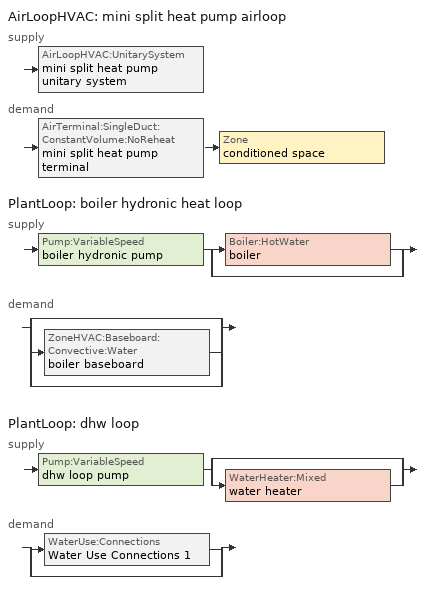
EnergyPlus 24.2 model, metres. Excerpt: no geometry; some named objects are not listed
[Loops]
AirLoopHVAC 'mini split heat pump airloop'
 supply: AirLoopHVAC:UnitarySystem 'mini split heat pump unitary system'
 demand: AirTerminal:SingleDuct:ConstantVolume:NoReheat 'mini split heat pump terminal' > Zone 'conditioned space'
PlantLoop 'boiler hydronic heat loop'
 supply: Pump:VariableSpeed 'boiler hydronic pump' > split
  | Boiler:HotWater 'boiler'
  | bypass
 demand: split
  | bypass
  | ZoneHVAC:Baseboard:Convective:Water 'boiler baseboard'
  | bypass
PlantLoop 'dhw loop'
 supply: Pump:VariableSpeed 'dhw loop pump' > split
  | bypass
  | WaterHeater:Mixed 'water heater'
 demand: split
  | WaterUse:Connections 'Water Use Connections 1'
  | bypass
[ZoneControl:Thermostat]
conditioned space Thermostat: Zone or ZoneList=conditioned space; Control Type Schedule=conditioned space Thermostat Schedule; Control 1=conditioned space temperature setpoint; Temperature Difference Between Cutout And Setpoint {deltaC}=0
[ThermostatSetpoint:DualSetpoint]
conditioned space temperature setpoint: Heating Setpoint Temperature Schedule=heating setpoint; Cooling Setpoint Temperature Schedule=cooling setpoint
[AirLoopHVAC:UnitarySystem] Control Type=Load; Controlling Zone or Thermostat Location=conditioned space; Dehumidification Control Type=None; Availability Schedule=Always On Discrete; Fan Placement=BlowThrough; DX Heating Coil Sizing Ratio=1; Use DOAS DX Cooling Coil=No; Minimum Supply Air Temperature {C}=2; Latent Load Control=SensibleOnlyLoadControl; Heating Supply Air Flow Rate Method=SupplyAirFlowRate; No Load Supply Air Flow Rate Method=SupplyAirFlowRate; No Load Supply Air Flow Rate {m3/s}=0; No Load Supply Air Flow Rate Control Set To Low Speed=Yes; Maximum Supply Air Temperature {C}=48.8889; Maximum Outdoor Dry-Bulb Temperature for Supplemental Heater Operation {C}=21; Ancillary On-Cycle Electric Power {W}=0; Ancillary Off-Cycle Electric Power {W}=0
Name | Supply Fan | Supply Air Fan Operating Mode Schedule | Heating Coil | Cooling Supply Air Flow Rate Method | Heating Supply Air Flow Rate {m3/s} | Cooling Coil | Cooling Supply Air Flow Rate {m3/s} | Design Specification Multispeed Object
unit heater unitary system | unit heater supply fan | unit heater auto fan schedule | unit heater htg coil | None | 0.00141584
unit heater unitary system 1 | unit heater supply fan 1 | unit heater auto fan schedule 1 | unit heater htg coil 1 | None | 0.00141584
mini split heat pump unitary system | mini split heat pump supply fan | mini split heat pump auto fan schedule | mini split heat pump htg coil | SupplyAirFlowRate | 0.483274 | mini split heat pump clg coil | 0.483274 | Unitary System Performance Multispeed 1
[Fan:SystemModel] Availability Schedule=Always On Discrete; Speed Control Method=Discrete; Electric Power Minimum Flow Rate Fraction=0.2; Design Pressure Rise {Pa}=500; Motor Efficiency=1; Motor In Air Stream Fraction=1; Design Electric Power Consumption {W}=Autosize; Design Power Sizing Method=PowerPerFlow; Electric Power Per Unit Flow Rate Per Unit Pressure {W/((m3/s)-Pa)}=1.66667; Fan Total Efficiency=0.7; Motor Loss Radiative Fraction=0
Name | Design Maximum Air Flow Rate {m3/s} | Electric Power Per Unit Flow Rate {W/(m3/s)} | Number of Speeds | Speed Flow Fraction 1 | Speed Electric Power Fraction 1 | Speed Flow Fraction 2 | Speed Electric Power Fraction 2 | Speed Flow Fraction 3 | Speed Electric Power Fraction 3 | Speed Flow Fraction 4 | Speed Electric Power Fraction 4
unit heater supply fan; unit heater supply fan 1 | 0.00141584 | 1e-06 | 1 | 1 | 1
mini split heat pump supply fan | 0.595165 | 148.322 | 4 | 0.20706 | 0.00888 | 0.252 | 0.016 | 0.812 | 0.53539 | 1 | 1
[Coil:Heating:Fuel] Availability Schedule=Always On Discrete; Fuel Type=NaturalGas; Burner Efficiency=0.3; Nominal Capacity {W}=0.293071; On Cycle Parasitic Electric Load {W}=0; Off Cycle Parasitic Fuel Load {W}=0
unit heater htg coil; unit heater htg coil 1
[ZoneHVAC:Baseboard:Convective:Water]
boiler baseboard: Availability Schedule=Always On Discrete; Heating Design Capacity Method=HeatingDesignCapacity; Heating Design Capacity {W}=36681.9; Heating Design Capacity Per Floor Area {W/m2}=0; Fraction of Autosized Heating Design Capacity=0.8; U-Factor Times Area Value {W/K}=2641.1; Maximum Water Flow Rate {m3/s}=0.00158019; Convergence Tolerance=0.001
[AirTerminal:SingleDuct:ConstantVolume:NoReheat]
mini split heat pump terminal: Availability Schedule=Always On Discrete; Maximum Air Flow Rate {m3/s}=0.483274
[Zone equipment]
conditioned space: unit heater unitary system, unit heater unitary system 1, boiler baseboard, mini split heat pump terminal
[AirLoopHVAC]
mini split heat pump airloop: Design Supply Air Flow Rate {m3/s}=0.483274; Design Return Air Flow Fraction of Supply Air Flow=1
[Sizing:System]
mini split heat pump airloop: Type of Load to Size On=Sensible; Design Outdoor Air Flow Rate {m3/s}=Autosize; Central Heating Maximum System Air Flow Ratio=0.3; Preheat Design Temperature {C}=7; Preheat Design Humidity Ratio {kgWater/kgDryAir}=0.008; Precool Design Temperature {C}=12.8; Precool Design Humidity Ratio {kgWater/kgDryAir}=0.008; Central Cooling Design Supply Air Temperature {C}=12.8; Central Heating Design Supply Air Temperature {C}=16.7; Type of Zone Sum to Use=NonCoincident; 100% Outdoor Air in Cooling=Yes; 100% Outdoor Air in Heating=Yes; Central Cooling Design Supply Air Humidity Ratio {kgWater/kgDryAir}=0.0085; Central Heating Design Supply Air Humidity Ratio {kgWater/kgDryAir}=0.008; Cooling Supply Air Flow Rate Method=DesignDay; Cooling Supply Air Flow Rate {m3/s}=0; Cooling Supply Air Flow Rate Per Floor Area {m3/s-m2}=0.00996765; Cooling Fraction of Autosized Cooling Supply Air Flow Rate=1; Cooling Supply Air Flow Rate Per Unit Cooling Capacity {m3/s-W}=3.94755e-05; Heating Supply Air Flow Rate Method=DesignDay; Heating Supply Air Flow Rate {m3/s}=0; Heating Supply Air Flow Rate Per Floor Area {m3/s-m2}=0.00996765; Heating Fraction of Autosized Heating Supply Air Flow Rate=1; Heating Fraction of Autosized Cooling Supply Air Flow Rate=1; Heating Supply Air Flow Rate Per Unit Heating Capacity {m3/s-W}=3.15882e-05; System Outdoor Air Method=ZoneSum; Zone Maximum Outdoor Air Fraction=1; Cooling Design Capacity Method=CoolingDesignCapacity; Cooling Design Capacity {W}=Autosize; Cooling Design Capacity Per Floor Area {W/m2}=234.7; Fraction of Autosized Cooling Design Capacity=1; Heating Design Capacity Method=HeatingDesignCapacity; Heating Design Capacity {W}=Autosize; Heating Design Capacity Per Floor Area {W/m2}=157; Fraction of Autosized Heating Design Capacity=1; Central Cooling Capacity Control Method=OnOff; Occupant Diversity=Autosize
[AvailabilityManager:Scheduled]
mini split heat pump airloop Availability Manager: Schedule=Always On Discrete
[Coil:Heating:DX:MultiSpeed]
mini split heat pump htg coil: Availability Schedule=Always On Discrete; Minimum Outdoor Dry-Bulb Temperature for Compressor Operation {C}=-3.88889; Crankcase Heater Capacity {W}=50; Maximum Outdoor Dry-Bulb Temperature for Crankcase Heater Operation {C}=10; Defrost Energy Input Ratio Function of Temperature Curve=Defrosteir; Maximum Outdoor Dry-Bulb Temperature for Defrost Operation {C}=4.44444; Defrost Strategy=ReverseCycle; Defrost Control=Timed; Defrost Time Period Fraction=0.058333; Resistive Defrost Heater Capacity {W}=AutoSize; Apply Part Load Fraction to Speeds Greater than 1=No; Fuel Type=Electricity; Region number for Calculating HSPF=4; Number of Speeds=2; Speed Gross Rated Heating Capacity 1 {W}=2791.7; Speed Gross Rated Heating COP 1 {W/W}=3.9844; Speed Rated Air Flow Rate 1 {m3/s}=0.14993; Speed Rated Supply Air Fan Power Per Volume Flow Rate 2017 1 {W/(m3/s)}=773.3; Speed Rated Supply Air Fan Power Per Volume Flow Rate 2023 1 {W/(m3/s)}=934.4; Speed Heating Capacity Function of Temperature Curve Name 1=Heat-CAP-fT1; Speed Heating Capacity Function of Flow Fraction Curve Name 1=Heat-CAP-fFF1; Speed Energy Input Ratio Function of Temperature Curve Name 1=Heat-EIR-fT1; Speed Energy Input Ratio Function of Flow Fraction Curve Name 1=Heat-EIR-fFF1; Speed Part Load Fraction Correlation Curve Name 1=Heat-PLF-fPLR1; Speed Rated Waste Heat Fraction of Power Input 1=0.2; Speed Waste Heat Function of Temperature Curve Name 1=ConstantBiquadratic 1; Speed Gross Rated Heating Capacity 2 {W}=10995.5; Speed Gross Rated Heating COP 2 {W/W}=2.70544; Speed Rated Air Flow Rate 2 {m3/s}=0.594957; Speed Rated Supply Air Fan Power Per Volume Flow Rate 2017 2 {W/(m3/s)}=773.3; Speed Rated Supply Air Fan Power Per Volume Flow Rate 2023 2 {W/(m3/s)}=934.4; Speed Heating Capacity Function of Temperature Curve Name 2=Heat-CAP-fT2; Speed Heating Capacity Function of Flow Fraction Curve Name 2=Heat-CAP-fFF2; Speed Energy Input Ratio Function of Temperature Curve Name 2=Heat-EIR-fT2; Speed Energy Input Ratio Function of Flow Fraction Curve Name 2=Heat-EIR-fFF2; Speed Part Load Fraction Correlation Curve Name 2=Heat-PLF-fPLR2; Speed Rated Waste Heat Fraction of Power Input 2=0.2; Speed Waste Heat Function of Temperature Curve Name 2=ConstantBiquadratic 1
[Coil:Cooling:DX:MultiSpeed]
mini split heat pump clg coil: Availability Schedule=Always On Discrete; Condenser Type=AirCooled; Minimum Outdoor Dry-Bulb Temperature for Compressor Operation {C}=-25; Apply Part Load Fraction to Speeds Greater than 1=No; Apply Latent Degradation to Speeds Greater than 1=No; Crankcase Heater Capacity {W}=50; Maximum Outdoor Dry-Bulb Temperature for Crankcase Heater Operation {C}=10; Basin Heater Capacity {W/K}=0; Basin Heater Setpoint Temperature {C}=2; Fuel Type=Electricity; Number of Speeds=2; Speed Gross Rated Total Cooling Capacity 1 {W}=2295.79; Speed Gross Rated Sensible Heat Ratio 1=0.806404; Speed Gross Rated Cooling COP 1 {W/W}=3.24129; Speed Rated Air Flow Rate 1 {m3/s}=0.123192; Speed Rated Evaporator Fan Power Per Volume Flow Rate 2017 1 {W/(m3/s)}=773.3; Speed Rated Evaporator Fan Power Per Volume Flow Rate 2023 1 {W/(m3/s)}=934.4; Speed Total Cooling Capacity Function of Temperature Curve Name 1=Cool-CAP-fT1; Speed Total Cooling Capacity Function of Flow Fraction Curve Name 1=Cool-CAP-fFF1; Speed Energy Input Ratio Function of Temperature Curve Name 1=Cool-EIR-fT1; Speed Energy Input Ratio Function of Flow Fraction Curve Name 1=Cool-EIR-fFF1; Speed Part Load Fraction Correlation Curve Name 1=Cool-PLF-fPLR1; Speed Nominal Time for Condensate Removal to Begin 1 {s}=1000; Speed Ratio of Initial Moisture Evaporation Rate and Steady State Latent Capacity 1=1.5; Speed Maximum Cycling Rate 1 {cycles/hr}=3; Speed Latent Capacity Time Constant 1 {s}=45; Speed Rated Waste Heat Fraction of Power Input 1=0.2; Speed Waste Heat Function of Temperature Curve Name 1=ConstantBiquadratic; Speed Evaporative Condenser Effectiveness 1=0.9; Speed Evaporative Condenser Air Flow Rate 1 {m3/s}=AutoSize; Speed Rated Evaporative Condenser Pump Power Consumption 1 {W}=AutoSize; Speed Gross Rated Total Cooling Capacity 2 {W}=9047.25; Speed Gross Rated Sensible Heat Ratio 2=0.759942; Speed Gross Rated Cooling COP 2 {W/W}=2.58185; Speed Rated Air Flow Rate 2 {m3/s}=0.483106; Speed Rated Evaporator Fan Power Per Volume Flow Rate 2017 2 {W/(m3/s)}=773.3; Speed Rated Evaporator Fan Power Per Volume Flow Rate 2023 2 {W/(m3/s)}=934.4; Speed Total Cooling Capacity Function of Temperature Curve Name 2=Cool-CAP-fT2; Speed Total Cooling Capacity Function of Flow Fraction Curve Name 2=Cool-CAP-fFF2; Speed Energy Input Ratio Function of Temperature Curve Name 2=Cool-EIR-fT2; Speed Energy Input Ratio Function of Flow Fraction Curve Name 2=Cool-EIR-fFF2; Speed Part Load Fraction Correlation Curve Name 2=Cool-PLF-fPLR2; Speed Nominal Time for Condensate Removal to Begin 2 {s}=1000; Speed Ratio of Initial Moisture Evaporation Rate and Steady State Latent Capacity 2=1.5; Speed Maximum Cycling Rate 2 {cycles/hr}=3; Speed Latent Capacity Time Constant 2 {s}=45; Speed Rated Waste Heat Fraction of Power Input 2=0.2; Speed Waste Heat Function of Temperature Curve Name 2=ConstantBiquadratic; Speed Evaporative Condenser Effectiveness 2=0.9; Speed Evaporative Condenser Air Flow Rate 2 {m3/s}=AutoSize; Speed Rated Evaporative Condenser Pump Power Consumption 2 {W}=AutoSize
[UnitarySystemPerformance:Multispeed]
Unitary System Performance Multispeed 1: Number of Speeds for Heating=2; Number of Speeds for Cooling=2; Single Mode Operation=No; No Load Supply Air Flow Rate Ratio=1; Heating Speed Supply Air Flow Ratio 1=0.310345; Cooling Speed Supply Air Flow Ratio 1=0.255; Heating Speed Supply Air Flow Ratio 2=1.23153; Cooling Speed Supply Air Flow Ratio 2=1
[PlantLoop] Fluid Type=Water; Maximum Loop Temperature {C}=100; Minimum Loop Temperature {C}=0; Minimum Loop Flow Rate {m3/s}=0; Load Distribution Scheme=Optimal; Plant Loop Demand Calculation Scheme=SingleSetpoint; Common Pipe Simulation=None
Name | Plant Equipment Operation Scheme | Maximum Loop Flow Rate {m3/s} | Plant Loop Volume {m3}
boiler hydronic heat loop | boiler hydronic heat loop Operation Schemes | Autosize | Autocalculate
dhw loop | dhw loop Operation Schemes | 0.01 | 0.003
[Sizing:Plant] Loop Type=Heating; Sizing Option=NonCoincident; Zone Timesteps in Averaging Window=1; Coincident Sizing Factor Mode=None
Name | Design Loop Exit Temperature {C} | Loop Design Temperature Difference {deltaC}
boiler hydronic heat loop | 82.2222 | 11.1111
dhw loop | 56 | 5.55556
[Pump:VariableSpeed] Motor Efficiency=0.85; Fraction of Motor Inefficiencies to Fluid Stream=0; Coefficient 1 of the Part Load Performance Curve=0; Coefficient 2 of the Part Load Performance Curve=1; Coefficient 3 of the Part Load Performance Curve=0; Coefficient 4 of the Part Load Performance Curve=0; Design Minimum Flow Rate {m3/s}=0; Pump Control Type=Intermittent; Skin Loss Radiative Fraction=0.5; Design Power Sizing Method=PowerPerFlowPerPressure; Design Electric Power per Unit Flow Rate {W/(m3/s)}=348701.1; Design Shaft Power per Unit Flow Rate per Unit Head {W/((m3/s)-Pa)}=1.28205; Design Minimum Flow Rate Fraction=0
Name | Design Maximum Flow Rate {m3/s} | Design Pump Head {Pa} | Design Power Consumption {W}
boiler hydronic pump | 3.75e-05 | 20000 | 1
dhw loop pump | 0.01 | 1 | 0
[Boiler:HotWater]
boiler: Fuel Type=NaturalGas; Nominal Capacity {W}=36681.9; Nominal Thermal Efficiency=0.77; Efficiency Curve Temperature Evaluation Variable=LeavingBoiler; Normalized Boiler Efficiency Curve=NonCondensingBoilerEff; Design Water Flow Rate {m3/s}=Autosize; Minimum Part Load Ratio=0; Maximum Part Load Ratio=1; Optimum Part Load Ratio=1; Water Outlet Upper Temperature Limit {C}=99.9; Boiler Flow Mode=LeavingSetpointModulated; On Cycle Parasitic Electric Load {W}=0; Sizing Factor=1; Off Cycle Parasitic Fuel Load {W}=292.825
[SetpointManager:Scheduled] Control Variable=Temperature
Name | Schedule
boiler hydronic heat loop setpoint manager | boiler hydronic heat supply setpoint
Setpoint Manager Scheduled 1 | dhw temp
[PlantEquipmentOperationSchemes] Control Scheme Object Type 1=PlantEquipmentOperation:HeatingLoad; Control Scheme Schedule Name 1=Always On Discrete
Name | Control Scheme Name 1
boiler hydronic heat loop Operation Schemes | boiler hydronic heat loop Heating Operation Scheme
dhw loop Operation Schemes | dhw loop Heating Operation Scheme
[PlantEquipmentOperation:HeatingLoad] Load Range Lower Limit 1 {W}=0; Load Range Upper Limit 1 {W}=1000000000
Name | Range Equipment List Name 1
boiler hydronic heat loop Heating Operation Scheme | boiler hydronic heat loop Heating Equipment List
dhw loop Heating Operation Scheme | dhw loop Heating Equipment List
[PlantEquipmentList]
boiler hydronic heat loop Heating Equipment List: Boiler:HotWater, boiler
dhw loop Heating Equipment List: WaterHeater:Mixed, water heater
[WaterHeater:Mixed]
water heater: Tank Volume {m3}=0.179807; Setpoint Temperature Schedule=water heater setpoint; Deadband Temperature Difference {deltaC}=2; Maximum Temperature Limit {C}=99; Heater Control Type=Cycle; Heater Maximum Capacity {W}=10550.6; Heater Minimum Capacity {W}=0; Heater Ignition Minimum Flow Rate {m3/s}=0; Heater Ignition Delay {s}=0; Heater Fuel Type=NaturalGas; Heater Thermal Efficiency=0.76579; Off Cycle Parasitic Fuel Consumption Rate {W}=0; Off Cycle Parasitic Fuel Type=Electricity; Off Cycle Parasitic Heat Fraction to Tank=0; On Cycle Parasitic Fuel Consumption Rate {W}=0; On Cycle Parasitic Fuel Type=Electricity; On Cycle Parasitic Heat Fraction to Tank=0; Ambient Temperature Indicator=Zone; Ambient Temperature Zone=conditioned space; Off Cycle Loss Coefficient to Ambient Temperature {W/K}=5.1152; Off Cycle Loss Fraction to Zone=0.64; On Cycle Loss Coefficient to Ambient Temperature {W/K}=5.1152; On Cycle Loss Fraction to Zone=1; Use Side Effectiveness=1; Source Side Effectiveness=1; Use Side Design Flow Rate {m3/s}=Autosize; Source Side Design Flow Rate {m3/s}=Autosize; Indirect Water Heating Recovery Time {hr}=1.5; Source Side Flow Control Mode=IndirectHeatPrimarySetpoint
[WaterHeater:Sizing]
water heater: Design Mode=PeakDraw; Time Storage Can Meet Peak Draw {hr}=0.538503; Time for Tank Recovery {hr}=0; Nominal Tank Volume for Autosizing Plant Connections {m3}=1
[WaterUse:Connections]
Water Use Connections 1: Drain Water Heat Exchanger Type=None; Drain Water Heat Exchanger Destination=Plant; Water Use Equipment Name 1=dhw fixtures; Water Use Equipment Name 2=dhw distribution waste; Water Use Equipment Name 3=clothes washer; Water Use Equipment Name 4=dishwasher
[WaterUse:Equipment]
Name | Peak Flow Rate {m3/s} | Flow Rate Fraction Schedule | Target Temperature Schedule
dhw fixtures | 4.45828e-06 | dhw fixtures schedule | mixed water temperature schedule
dhw distribution waste | 1.35156e-06 | dhw fixtures schedule | mixed water temperature schedule
clothes washer | 9.69919e-07 | clothes washer schedule
dishwasher | 2.90872e-07 | dishwasher schedule
[EnergyManagementSystem:GlobalVariable]
infil_program_Qfan
infil_program_Qinf
mini_split_heat_pump_airloop_Fan_RTF
natural_vent_program_Qnv
natural_vent_program_Qwhf
[EnergyManagementSystem:InternalVariable]
Name | Internal Data Index Key | Internal Data Type
boiler_hydronic_pump_rated_mfr | boiler hydronic pump | Pump Maximum Mass Flow Rate
mini_split_heat_pump_airloop_max_sup_fan_mfr | mini split heat pump supply fan | Fan Maximum Mass Flow Rate
[EnergyManagementSystem:Sensor]
Name | Output:Variable or Output:Meter Index Key | Output:Variable or Output:Meter
airflow_gain | infil flow | Infiltration Sensible Heat Gain Energy
airflow_gain_1 | natural vent flow | Infiltration Sensible Heat Gain Energy
airflow_gain_2 | whole house fan flow | Infiltration Sensible Heat Gain Energy
airflow_loss | infil flow | Infiltration Sensible Heat Loss Energy
airflow_loss_1 | natural vent flow | Infiltration Sensible Heat Loss Energy
airflow_loss_2 | whole house fan flow | Infiltration Sensible Heat Loss Energy
boiler_baseboard_s | boiler baseboard | Baseboard Total Heating Energy
boiler_hydronic_pump_mfr_s | boiler hydronic pump | Pump Mass Flow Rate
boiler_hydronic_pump_s | boiler hydronic pump | Pump Electricity Energy
boiler_plr_s | boiler | Boiler Part Load Ratio
clg_load_cond |  | Cooling:EnergyTransfer:Zone:CONDITIONED SPACE
clg_sp_s; clg_sp_s_1 | cooling setpoint | Schedule Value
clothes_dryer_exhaust_0_sch_s | clothes dryer exhaust 0 schedule | Schedule Value
conditioned_space_clg_unmet_s | conditioned space | Zone Cooling Setpoint Not Met Time
conditioned_space_htg_unmet_s | conditioned space | Zone Heating Setpoint Not Met Time
cool_season | cooling season schedule | Schedule Value
dhw_loss | water heater | Water Heater Heat Loss Energy
dhw_rtf | water heater | Water Heater Runtime Fraction
fridge_tin_s; tin_s; tin_s_1 | conditioned space | Zone Mean Air Temperature
htg_load_cond |  | Heating:EnergyTransfer:Zone:CONDITIONED SPACE
htg_sp_s; htg_sp_s_1 | heating setpoint | Schedule Value
ig_ee_conv | clothes dryer | Electric Equipment Convective Heating Energy
ig_ee_conv_1 | clothes washer | Electric Equipment Convective Heating Energy
ig_ee_conv_2 | cooking range | Electric Equipment Convective Heating Energy
ig_ee_conv_3 | dishwasher | Electric Equipment Convective Heating Energy
ig_ee_conv_4 | fridge | Electric Equipment Convective Heating Energy
ig_ee_conv_5 | misc plug loads | Electric Equipment Convective Heating Energy
ig_ee_conv_6 | whole house fan | Electric Equipment Convective Heating Energy
ig_ee_rad | clothes dryer | Electric Equipment Radiant Heating Energy
ig_ee_rad_1 | clothes washer | Electric Equipment Radiant Heating Energy
ig_ee_rad_2 | cooking range | Electric Equipment Radiant Heating Energy
ig_ee_rad_3 | dishwasher | Electric Equipment Radiant Heating Energy
ig_ee_rad_4 | fridge | Electric Equipment Radiant Heating Energy
ig_ee_rad_5 | misc plug loads | Electric Equipment Radiant Heating Energy
ig_ee_rad_6 | whole house fan | Electric Equipment Radiant Heating Energy
ig_lgt_conv | interior lighting | Lights Convective Heating Energy
ig_lgt_rad | interior lighting | Lights Radiant Heating Energy
ig_lgt_vis | interior lighting | Lights Visible Radiation Heating Energy
ig_oe_conv | clothes dryer 1 | Other Equipment Convective Heating Energy
ig_oe_conv_1 | cooking range 1 | Other Equipment Convective Heating Energy
ig_oe_conv_2 | general water use latent | Other Equipment Convective Heating Energy
ig_oe_conv_3 | general water use sensible | Other Equipment Convective Heating Energy
ig_oe_conv_4 | water heater energy adjustment1 | Other Equipment Convective Heating Energy
ig_oe_rad | clothes dryer 1 | Other Equipment Radiant Heating Energy
ig_oe_rad_1 | cooking range 1 | Other Equipment Radiant Heating Energy
ig_oe_rad_2 | general water use latent | Other Equipment Radiant Heating Energy
ig_oe_rad_3 | general water use sensible | Other Equipment Radiant Heating Energy
ig_oe_rad_4 | water heater energy adjustment1 | Other Equipment Radiant Heating Energy
ig_ppl_conv | occupants | People Convective Heating Energy
ig_ppl_rad | occupants | People Radiant Heating Energy
im_conv | furniture mass conditioned space 1 | Surface Inside Face Convection Heat Gain Energy
im_conv_1 | partition wall mass | Surface Inside Face Convection Heat Gain Energy
im_ig | furniture mass conditioned space 1 | Surface Inside Face Internal Gains Radiation Heat Gain Energy
im_ig_1 | partition wall mass | Surface Inside Face Internal Gains Radiation Heat Gain Energy
im_lgt | furniture mass conditioned space 1 | Surface Inside Face Lights Radiation Heat Gain Energy
im_lgt_1 | partition wall mass | Surface Inside Face Lights Radiation Heat Gain Energy
im_sol | furniture mass conditioned space 1 | Surface Inside Face Solar Radiation Heat Gain Energy
im_sol_1 | partition wall mass | Surface Inside Face Solar Radiation Heat Gain Energy
im_surf | furniture mass conditioned space 1 | Surface Inside Face Net Surface Thermal Radiation Heat Gain Energy
im_surf_1 | partition wall mass | Surface Inside Face Net Surface Thermal Radiation Heat Gain Energy
mech_vent_bath_fan_0_sch_s | mech vent bath fan 0 schedule | Schedule Value
mech_vent_bath_fan_1_sch_s | mech vent bath fan 1 schedule | Schedule Value
mini_split_heat_pump_airloop_Fan_RTF_s | mini split heat pump supply fan | Fan Runtime Fraction Speed 1
mini_split_heat_pump_airloop_Fan_RTF_s_1 | mini split heat pump supply fan | Fan Runtime Fraction Speed 2
mini_split_heat_pump_airloop_Fan_RTF_s_2 | mini split heat pump supply fan | Fan Runtime Fraction Speed 3
mini_split_heat_pump_airloop_Fan_RTF_s_3 | mini split heat pump supply fan | Fan Runtime Fraction Speed 4
mini_split_heat_pump_clg_coil_s | mini split heat pump clg coil | Cooling Coil Total Cooling Energy
mini_split_heat_pump_htg_coil_s | mini split heat pump htg coil | Heating Coil Heating Energy
mini_split_heat_pump_supply_fan_s | mini split heat pump supply fan | Fan Electricity Energy
mv_conv | mech vent bath fan 0 | Electric Equipment Convective Heating Energy
mv_conv_1 | mech vent bath fan 1 | Electric Equipment Convective Heating Energy
mv_conv_2 | mech vent house fan | Electric Equipment Convective Heating Energy
mv_conv_3 | mech vent house fan cfis | Electric Equipment Convective Heating Energy
mv_conv_4 | mech vent house fan latent load | Other Equipment Convective Heating Energy
mv_conv_5 | mech vent house fan sensible load | Other Equipment Convective Heating Energy
mv_rad | mech vent bath fan 0 | Electric Equipment Radiant Heating Energy
mv_rad_1 | mech vent bath fan 1 | Electric Equipment Radiant Heating Energy
mv_rad_2 | mech vent house fan | Electric Equipment Radiant Heating Energy
mv_rad_3 | mech vent house fan cfis | Electric Equipment Radiant Heating Energy
mv_rad_4 | mech vent house fan latent load | Other Equipment Radiant Heating Energy
mv_rad_5 | mech vent house fan sensible load | Other Equipment Radiant Heating Energy
natural_vent_s | natural vent schedule | Schedule Value
out_pb_s |  | Site Outdoor Air Barometric Pressure
out_wt_s |  | Site Outdoor Air Humidity Ratio
site_vw_s |  | Site Wind Speed
ss_back_out | Window1 | Surface Window Shortwave from Zone Back Out Window Heat Transfer Rate
ss_back_out_1 | Window10 | Surface Window Shortwave from Zone Back Out Window Heat Transfer Rate
ss_back_out_10 | Window2 | Surface Window Shortwave from Zone Back Out Window Heat Transfer Rate
ss_back_out_11 | Window20 | Surface Window Shortwave from Zone Back Out Window Heat Transfer Rate
ss_back_out_12 | Window21 | Surface Window Shortwave from Zone Back Out Window Heat Transfer Rate
ss_back_out_13 | Window22 | Surface Window Shortwave from Zone Back Out Window Heat Transfer Rate
ss_back_out_14 | Window23 | Surface Window Shortwave from Zone Back Out Window Heat Transfer Rate
ss_back_out_15 | Window24 | Surface Window Shortwave from Zone Back Out Window Heat Transfer Rate
ss_back_out_16 | Window25 | Surface Window Shortwave from Zone Back Out Window Heat Transfer Rate
ss_back_out_17 | Window26 | Surface Window Shortwave from Zone Back Out Window Heat Transfer Rate
ss_back_out_18 | Window3 | Surface Window Shortwave from Zone Back Out Window Heat Transfer Rate
ss_back_out_19 | Window4 | Surface Window Shortwave from Zone Back Out Window Heat Transfer Rate
ss_back_out_2 | Window11 | Surface Window Shortwave from Zone Back Out Window Heat Transfer Rate
ss_back_out_20 | Window5 | Surface Window Shortwave from Zone Back Out Window Heat Transfer Rate
ss_back_out_21 | Window6 | Surface Window Shortwave from Zone Back Out Window Heat Transfer Rate
ss_back_out_22 | Window7 | Surface Window Shortwave from Zone Back Out Window Heat Transfer Rate
ss_back_out_23 | Window8 | Surface Window Shortwave from Zone Back Out Window Heat Transfer Rate
ss_back_out_24 | Window9 | Surface Window Shortwave from Zone Back Out Window Heat Transfer Rate
ss_back_out_3 | Window12 | Surface Window Shortwave from Zone Back Out Window Heat Transfer Rate
ss_back_out_4 | Window13 | Surface Window Shortwave from Zone Back Out Window Heat Transfer Rate
ss_back_out_5 | Window14 | Surface Window Shortwave from Zone Back Out Window Heat Transfer Rate
ss_back_out_6 | Window15 | Surface Window Shortwave from Zone Back Out Window Heat Transfer Rate
ss_back_out_7 | Window16 | Surface Window Shortwave from Zone Back Out Window Heat Transfer Rate
ss_back_out_8 | Window18 | Surface Window Shortwave from Zone Back Out Window Heat Transfer Rate
ss_back_out_9 | Window19 | Surface Window Shortwave from Zone Back Out Window Heat Transfer Rate
ss_conv | Door1 | Surface Inside Face Convection Heat Gain Energy
ss_conv_1 | Door2 | Surface Inside Face Convection Heat Gain Energy
ss_conv_10 | Window18 | Surface Inside Face Convection Heat Gain Energy
ss_conv_11 | Window19 | Surface Inside Face Convection Heat Gain Energy
ss_conv_12 | Window2 | Surface Inside Face Convection Heat Gain Energy
ss_conv_13 | Window20 | Surface Inside Face Convection Heat Gain Energy
ss_conv_14 | Window21 | Surface Inside Face Convection Heat Gain Energy
ss_conv_15 | Window22 | Surface Inside Face Convection Heat Gain Energy
ss_conv_16 | Window23 | Surface Inside Face Convection Heat Gain Energy
ss_conv_17 | Window24 | Surface Inside Face Convection Heat Gain Energy
ss_conv_18 | Window25 | Surface Inside Face Convection Heat Gain Energy
ss_conv_19 | Window26 | Surface Inside Face Convection Heat Gain Energy
ss_conv_2 | Window1 | Surface Inside Face Convection Heat Gain Energy
ss_conv_20 | Window3 | Surface Inside Face Convection Heat Gain Energy
ss_conv_21 | Window4 | Surface Inside Face Convection Heat Gain Energy
ss_conv_22 | Window5 | Surface Inside Face Convection Heat Gain Energy
ss_conv_23 | Window6 | Surface Inside Face Convection Heat Gain Energy
ss_conv_24 | Window7 | Surface Inside Face Convection Heat Gain Energy
ss_conv_25 | Window8 | Surface Inside Face Convection Heat Gain Energy
ss_conv_26 | Window9 | Surface Inside Face Convection Heat Gain Energy
ss_conv_3 | Window10 | Surface Inside Face Convection Heat Gain Energy
ss_conv_4 | Window11 | Surface Inside Face Convection Heat Gain Energy
ss_conv_5 | Window12 | Surface Inside Face Convection Heat Gain Energy
ss_conv_6 | Window13 | Surface Inside Face Convection Heat Gain Energy
ss_conv_7 | Window14 | Surface Inside Face Convection Heat Gain Energy
ss_conv_8 | Window15 | Surface Inside Face Convection Heat Gain Energy
ss_conv_9 | Window16 | Surface Inside Face Convection Heat Gain Energy
ss_ig | Door1 | Surface Inside Face Internal Gains Radiation Heat Gain Energy
ss_ig_1 | Door2 | Surface Inside Face Internal Gains Radiation Heat Gain Energy
ss_ig_10 | Window18 | Surface Inside Face Internal Gains Radiation Heat Gain Energy
ss_ig_11 | Window19 | Surface Inside Face Internal Gains Radiation Heat Gain Energy
ss_ig_12 | Window2 | Surface Inside Face Internal Gains Radiation Heat Gain Energy
ss_ig_13 | Window20 | Surface Inside Face Internal Gains Radiation Heat Gain Energy
ss_ig_14 | Window21 | Surface Inside Face Internal Gains Radiation Heat Gain Energy
ss_ig_15 | Window22 | Surface Inside Face Internal Gains Radiation Heat Gain Energy
ss_ig_16 | Window23 | Surface Inside Face Internal Gains Radiation Heat Gain Energy
ss_ig_17 | Window24 | Surface Inside Face Internal Gains Radiation Heat Gain Energy
ss_ig_18 | Window25 | Surface Inside Face Internal Gains Radiation Heat Gain Energy
ss_ig_19 | Window26 | Surface Inside Face Internal Gains Radiation Heat Gain Energy
ss_ig_2 | Window1 | Surface Inside Face Internal Gains Radiation Heat Gain Energy
ss_ig_20 | Window3 | Surface Inside Face Internal Gains Radiation Heat Gain Energy
ss_ig_21 | Window4 | Surface Inside Face Internal Gains Radiation Heat Gain Energy
ss_ig_22 | Window5 | Surface Inside Face Internal Gains Radiation Heat Gain Energy
ss_ig_23 | Window6 | Surface Inside Face Internal Gains Radiation Heat Gain Energy
ss_ig_24 | Window7 | Surface Inside Face Internal Gains Radiation Heat Gain Energy
ss_ig_25 | Window8 | Surface Inside Face Internal Gains Radiation Heat Gain Energy
ss_ig_26 | Window9 | Surface Inside Face Internal Gains Radiation Heat Gain Energy
ss_ig_3 | Window10 | Surface Inside Face Internal Gains Radiation Heat Gain Energy
ss_ig_4 | Window11 | Surface Inside Face Internal Gains Radiation Heat Gain Energy
ss_ig_5 | Window12 | Surface Inside Face Internal Gains Radiation Heat Gain Energy
ss_ig_6 | Window13 | Surface Inside Face Internal Gains Radiation Heat Gain Energy
ss_ig_7 | Window14 | Surface Inside Face Internal Gains Radiation Heat Gain Energy
ss_ig_8 | Window15 | Surface Inside Face Internal Gains Radiation Heat Gain Energy
ss_ig_9 | Window16 | Surface Inside Face Internal Gains Radiation Heat Gain Energy
ss_lgt | Door1 | Surface Inside Face Lights Radiation Heat Gain Energy
ss_lgt_1 | Door2 | Surface Inside Face Lights Radiation Heat Gain Energy
ss_sol | Door1 | Surface Inside Face Solar Radiation Heat Gain Energy
ss_sol_1 | Door2 | Surface Inside Face Solar Radiation Heat Gain Energy
ss_surf | Door1 | Surface Inside Face Net Surface Thermal Radiation Heat Gain Energy
ss_surf_1 | Door2 | Surface Inside Face Net Surface Thermal Radiation Heat Gain Energy
ss_surf_10 | Window18 | Surface Inside Face Net Surface Thermal Radiation Heat Gain Energy
ss_surf_11 | Window19 | Surface Inside Face Net Surface Thermal Radiation Heat Gain Energy
ss_surf_12 | Window2 | Surface Inside Face Net Surface Thermal Radiation Heat Gain Energy
ss_surf_13 | Window20 | Surface Inside Face Net Surface Thermal Radiation Heat Gain Energy
ss_surf_14 | Window21 | Surface Inside Face Net Surface Thermal Radiation Heat Gain Energy
ss_surf_15 | Window22 | Surface Inside Face Net Surface Thermal Radiation Heat Gain Energy
ss_surf_16 | Window23 | Surface Inside Face Net Surface Thermal Radiation Heat Gain Energy
ss_surf_17 | Window24 | Surface Inside Face Net Surface Thermal Radiation Heat Gain Energy
ss_surf_18 | Window25 | Surface Inside Face Net Surface Thermal Radiation Heat Gain Energy
ss_surf_19 | Window26 | Surface Inside Face Net Surface Thermal Radiation Heat Gain Energy
ss_surf_2 | Window1 | Surface Inside Face Net Surface Thermal Radiation Heat Gain Energy
ss_surf_20 | Window3 | Surface Inside Face Net Surface Thermal Radiation Heat Gain Energy
ss_surf_21 | Window4 | Surface Inside Face Net Surface Thermal Radiation Heat Gain Energy
ss_surf_22 | Window5 | Surface Inside Face Net Surface Thermal Radiation Heat Gain Energy
ss_surf_23 | Window6 | Surface Inside Face Net Surface Thermal Radiation Heat Gain Energy
ss_surf_24 | Window7 | Surface Inside Face Net Surface Thermal Radiation Heat Gain Energy
ss_surf_25 | Window8 | Surface Inside Face Net Surface Thermal Radiation Heat Gain Energy
ss_surf_26 | Window9 | Surface Inside Face Net Surface Thermal Radiation Heat Gain Energy
ss_surf_3 | Window10 | Surface Inside Face Net Surface Thermal Radiation Heat Gain Energy
ss_surf_4 | Window11 | Surface Inside Face Net Surface Thermal Radiation Heat Gain Energy
ss_surf_5 | Window12 | Surface Inside Face Net Surface Thermal Radiation Heat Gain Energy
ss_surf_6 | Window13 | Surface Inside Face Net Surface Thermal Radiation Heat Gain Energy
ss_surf_7 | Window14 | Surface Inside Face Net Surface Thermal Radiation Heat Gain Energy
ss_surf_8 | Window15 | Surface Inside Face Net Surface Thermal Radiation Heat Gain Energy
ss_surf_9 | Window16 | Surface Inside Face Net Surface Thermal Radiation Heat Gain Energy
ss_trans_in | Window1 | Surface Window Transmitted Solar Radiation Rate
ss_trans_in_1 | Window10 | Surface Window Transmitted Solar Radiation Rate
ss_trans_in_10 | Window2 | Surface Window Transmitted Solar Radiation Rate
ss_trans_in_11 | Window20 | Surface Window Transmitted Solar Radiation Rate
ss_trans_in_12 | Window21 | Surface Window Transmitted Solar Radiation Rate
ss_trans_in_13 | Window22 | Surface Window Transmitted Solar Radiation Rate
ss_trans_in_14 | Window23 | Surface Window Transmitted Solar Radiation Rate
ss_trans_in_15 | Window24 | Surface Window Transmitted Solar Radiation Rate
ss_trans_in_16 | Window25 | Surface Window Transmitted Solar Radiation Rate
ss_trans_in_17 | Window26 | Surface Window Transmitted Solar Radiation Rate
ss_trans_in_18 | Window3 | Surface Window Transmitted Solar Radiation Rate
ss_trans_in_19 | Window4 | Surface Window Transmitted Solar Radiation Rate
ss_trans_in_2 | Window11 | Surface Window Transmitted Solar Radiation Rate
ss_trans_in_20 | Window5 | Surface Window Transmitted Solar Radiation Rate
ss_trans_in_21 | Window6 | Surface Window Transmitted Solar Radiation Rate
ss_trans_in_22 | Window7 | Surface Window Transmitted Solar Radiation Rate
ss_trans_in_23 | Window8 | Surface Window Transmitted Solar Radiation Rate
ss_trans_in_24 | Window9 | Surface Window Transmitted Solar Radiation Rate
ss_trans_in_3 | Window12 | Surface Window Transmitted Solar Radiation Rate
ss_trans_in_4 | Window13 | Surface Window Transmitted Solar Radiation Rate
ss_trans_in_5 | Window14 | Surface Window Transmitted Solar Radiation Rate
ss_trans_in_6 | Window15 | Surface Window Transmitted Solar Radiation Rate
ss_trans_in_7 | Window16 | Surface Window Transmitted Solar Radiation Rate
ss_trans_in_8 | Window18 | Surface Window Transmitted Solar Radiation Rate
ss_trans_in_9 | Window19 | Surface Window Transmitted Solar Radiation Rate
ss_trans_out | Window1 | Surface Inside Face Initial Transmitted Diffuse Transmitted Out Window Solar Radiation Rate
ss_trans_out_1 | Window10 | Surface Inside Face Initial Transmitted Diffuse Transmitted Out Window Solar Radiation Rate
ss_trans_out_10 | Window2 | Surface Inside Face Initial Transmitted Diffuse Transmitted Out Window Solar Radiation Rate
ss_trans_out_11 | Window20 | Surface Inside Face Initial Transmitted Diffuse Transmitted Out Window Solar Radiation Rate
ss_trans_out_12 | Window21 | Surface Inside Face Initial Transmitted Diffuse Transmitted Out Window Solar Radiation Rate
ss_trans_out_13 | Window22 | Surface Inside Face Initial Transmitted Diffuse Transmitted Out Window Solar Radiation Rate
ss_trans_out_14 | Window23 | Surface Inside Face Initial Transmitted Diffuse Transmitted Out Window Solar Radiation Rate
ss_trans_out_15 | Window24 | Surface Inside Face Initial Transmitted Diffuse Transmitted Out Window Solar Radiation Rate
ss_trans_out_16 | Window25 | Surface Inside Face Initial Transmitted Diffuse Transmitted Out Window Solar Radiation Rate
ss_trans_out_17 | Window26 | Surface Inside Face Initial Transmitted Diffuse Transmitted Out Window Solar Radiation Rate
ss_trans_out_18 | Window3 | Surface Inside Face Initial Transmitted Diffuse Transmitted Out Window Solar Radiation Rate
ss_trans_out_19 | Window4 | Surface Inside Face Initial Transmitted Diffuse Transmitted Out Window Solar Radiation Rate
ss_trans_out_2 | Window11 | Surface Inside Face Initial Transmitted Diffuse Transmitted Out Window Solar Radiation Rate
ss_trans_out_20 | Window5 | Surface Inside Face Initial Transmitted Diffuse Transmitted Out Window Solar Radiation Rate
ss_trans_out_21 | Window6 | Surface Inside Face Initial Transmitted Diffuse Transmitted Out Window Solar Radiation Rate
ss_trans_out_22 | Window7 | Surface Inside Face Initial Transmitted Diffuse Transmitted Out Window Solar Radiation Rate
ss_trans_out_23 | Window8 | Surface Inside Face Initial Transmitted Diffuse Transmitted Out Window Solar Radiation Rate
ss_trans_out_24 | Window9 | Surface Inside Face Initial Transmitted Diffuse Transmitted Out Window Solar Radiation Rate
ss_trans_out_3 | Window12 | Surface Inside Face Initial Transmitted Diffuse Transmitted Out Window Solar Radiation Rate
ss_trans_out_4 | Window13 | Surface Inside Face Initial Transmitted Diffuse Transmitted Out Window Solar Radiation Rate
ss_trans_out_5 | Window14 | Surface Inside Face Initial Transmitted Diffuse Transmitted Out Window Solar Radiation Rate
ss_trans_out_6 | Window15 | Surface Inside Face Initial Transmitted Diffuse Transmitted Out Window Solar Radiation Rate
ss_trans_out_7 | Window16 | Surface Inside Face Initial Transmitted Diffuse Transmitted Out Window Solar Radiation Rate
ss_trans_out_8 | Window18 | Surface Inside Face Initial Transmitted Diffuse Transmitted Out Window Solar Radiation Rate
ss_trans_out_9 | Window19 | Surface Inside Face Initial Transmitted Diffuse Transmitted Out Window Solar Radiation Rate
s_conv | FoundationWall1 | Surface Inside Face Convection Heat Gain Energy
s_conv_1 | inferred conditioned ceiling | Surface Inside Face Convection Heat Gain Energy
s_conv_10 | RimJoist2:45 | Surface Inside Face Convection Heat Gain Energy
s_conv_11 | Roof1 | Surface Inside Face Convection Heat Gain Energy
s_conv_12 | Slab1 | Surface Inside Face Convection Heat Gain Energy
s_conv_13 | Wall1:135 | Surface Inside Face Convection Heat Gain Energy
s_conv_14 | Wall1:225 | Surface Inside Face Convection Heat Gain Energy
s_conv_15 | Wall1:315 | Surface Inside Face Convection Heat Gain Energy
s_conv_16 | Wall1:45 | Surface Inside Face Convection Heat Gain Energy
s_conv_17 | Wall3 | Surface Inside Face Convection Heat Gain Energy
s_conv_2 | inferred conditioned floor | Surface Inside Face Convection Heat Gain Energy
s_conv_3 | RimJoist1:135 | Surface Inside Face Convection Heat Gain Energy
s_conv_4 | RimJoist1:225 | Surface Inside Face Convection Heat Gain Energy
s_conv_5 | RimJoist1:315 | Surface Inside Face Convection Heat Gain Energy
s_conv_6 | RimJoist1:45 | Surface Inside Face Convection Heat Gain Energy
s_conv_7 | RimJoist2:135 | Surface Inside Face Convection Heat Gain Energy
s_conv_8 | RimJoist2:225 | Surface Inside Face Convection Heat Gain Energy
s_conv_9 | RimJoist2:315 | Surface Inside Face Convection Heat Gain Energy
s_ig | FoundationWall1 | Surface Inside Face Internal Gains Radiation Heat Gain Energy
s_ig_1 | inferred conditioned ceiling | Surface Inside Face Internal Gains Radiation Heat Gain Energy
s_ig_10 | RimJoist2:45 | Surface Inside Face Internal Gains Radiation Heat Gain Energy
s_ig_11 | Roof1 | Surface Inside Face Internal Gains Radiation Heat Gain Energy
s_ig_12 | Slab1 | Surface Inside Face Internal Gains Radiation Heat Gain Energy
s_ig_13 | Wall1:135 | Surface Inside Face Internal Gains Radiation Heat Gain Energy
s_ig_14 | Wall1:225 | Surface Inside Face Internal Gains Radiation Heat Gain Energy
s_ig_15 | Wall1:315 | Surface Inside Face Internal Gains Radiation Heat Gain Energy
s_ig_16 | Wall1:45 | Surface Inside Face Internal Gains Radiation Heat Gain Energy
s_ig_17 | Wall3 | Surface Inside Face Internal Gains Radiation Heat Gain Energy
s_ig_2 | inferred conditioned floor | Surface Inside Face Internal Gains Radiation Heat Gain Energy
s_ig_3 | RimJoist1:135 | Surface Inside Face Internal Gains Radiation Heat Gain Energy
s_ig_4 | RimJoist1:225 | Surface Inside Face Internal Gains Radiation Heat Gain Energy
s_ig_5 | RimJoist1:315 | Surface Inside Face Internal Gains Radiation Heat Gain Energy
s_ig_6 | RimJoist1:45 | Surface Inside Face Internal Gains Radiation Heat Gain Energy
s_ig_7 | RimJoist2:135 | Surface Inside Face Internal Gains Radiation Heat Gain Energy
s_ig_8 | RimJoist2:225 | Surface Inside Face Internal Gains Radiation Heat Gain Energy
s_ig_9 | RimJoist2:315 | Surface Inside Face Internal Gains Radiation Heat Gain Energy
s_lgt | FoundationWall1 | Surface Inside Face Lights Radiation Heat Gain Energy
s_lgt_1 | inferred conditioned ceiling | Surface Inside Face Lights Radiation Heat Gain Energy
s_lgt_10 | RimJoist2:45 | Surface Inside Face Lights Radiation Heat Gain Energy
s_lgt_11 | Roof1 | Surface Inside Face Lights Radiation Heat Gain Energy
s_lgt_12 | Slab1 | Surface Inside Face Lights Radiation Heat Gain Energy
s_lgt_13 | Wall1:135 | Surface Inside Face Lights Radiation Heat Gain Energy
s_lgt_14 | Wall1:225 | Surface Inside Face Lights Radiation Heat Gain Energy
s_lgt_15 | Wall1:315 | Surface Inside Face Lights Radiation Heat Gain Energy
s_lgt_16 | Wall1:45 | Surface Inside Face Lights Radiation Heat Gain Energy
s_lgt_17 | Wall3 | Surface Inside Face Lights Radiation Heat Gain Energy
s_lgt_2 | inferred conditioned floor | Surface Inside Face Lights Radiation Heat Gain Energy
s_lgt_3 | RimJoist1:135 | Surface Inside Face Lights Radiation Heat Gain Energy
s_lgt_4 | RimJoist1:225 | Surface Inside Face Lights Radiation Heat Gain Energy
s_lgt_5 | RimJoist1:315 | Surface Inside Face Lights Radiation Heat Gain Energy
s_lgt_6 | RimJoist1:45 | Surface Inside Face Lights Radiation Heat Gain Energy
s_lgt_7 | RimJoist2:135 | Surface Inside Face Lights Radiation Heat Gain Energy
s_lgt_8 | RimJoist2:225 | Surface Inside Face Lights Radiation Heat Gain Energy
s_lgt_9 | RimJoist2:315 | Surface Inside Face Lights Radiation Heat Gain Energy
s_sol | FoundationWall1 | Surface Inside Face Solar Radiation Heat Gain Energy
s_sol_1 | inferred conditioned ceiling | Surface Inside Face Solar Radiation Heat Gain Energy
s_sol_10 | RimJoist2:45 | Surface Inside Face Solar Radiation Heat Gain Energy
s_sol_11 | Roof1 | Surface Inside Face Solar Radiation Heat Gain Energy
s_sol_12 | Slab1 | Surface Inside Face Solar Radiation Heat Gain Energy
s_sol_13 | Wall1:135 | Surface Inside Face Solar Radiation Heat Gain Energy
s_sol_14 | Wall1:225 | Surface Inside Face Solar Radiation Heat Gain Energy
s_sol_15 | Wall1:315 | Surface Inside Face Solar Radiation Heat Gain Energy
s_sol_16 | Wall1:45 | Surface Inside Face Solar Radiation Heat Gain Energy
s_sol_17 | Wall3 | Surface Inside Face Solar Radiation Heat Gain Energy
s_sol_2 | inferred conditioned floor | Surface Inside Face Solar Radiation Heat Gain Energy
s_sol_3 | RimJoist1:135 | Surface Inside Face Solar Radiation Heat Gain Energy
s_sol_4 | RimJoist1:225 | Surface Inside Face Solar Radiation Heat Gain Energy
s_sol_5 | RimJoist1:315 | Surface Inside Face Solar Radiation Heat Gain Energy
s_sol_6 | RimJoist1:45 | Surface Inside Face Solar Radiation Heat Gain Energy
s_sol_7 | RimJoist2:135 | Surface Inside Face Solar Radiation Heat Gain Energy
s_sol_8 | RimJoist2:225 | Surface Inside Face Solar Radiation Heat Gain Energy
s_sol_9 | RimJoist2:315 | Surface Inside Face Solar Radiation Heat Gain Energy
s_surf | FoundationWall1 | Surface Inside Face Net Surface Thermal Radiation Heat Gain Energy
s_surf_1 | inferred conditioned ceiling | Surface Inside Face Net Surface Thermal Radiation Heat Gain Energy
s_surf_10 | RimJoist2:45 | Surface Inside Face Net Surface Thermal Radiation Heat Gain Energy
s_surf_11 | Roof1 | Surface Inside Face Net Surface Thermal Radiation Heat Gain Energy
s_surf_12 | Slab1 | Surface Inside Face Net Surface Thermal Radiation Heat Gain Energy
s_surf_13 | Wall1:135 | Surface Inside Face Net Surface Thermal Radiation Heat Gain Energy
s_surf_14 | Wall1:225 | Surface Inside Face Net Surface Thermal Radiation Heat Gain Energy
s_surf_15 | Wall1:315 | Surface Inside Face Net Surface Thermal Radiation Heat Gain Energy
s_surf_16 | Wall1:45 | Surface Inside Face Net Surface Thermal Radiation Heat Gain Energy
s_surf_17 | Wall3 | Surface Inside Face Net Surface Thermal Radiation Heat Gain Energy
s_surf_2 | inferred conditioned floor | Surface Inside Face Net Surface Thermal Radiation Heat Gain Energy
s_surf_3 | RimJoist1:135 | Surface Inside Face Net Surface Thermal Radiation Heat Gain Energy
s_surf_4 | RimJoist1:225 | Surface Inside Face Net Surface Thermal Radiation Heat Gain Energy
s_surf_5 | RimJoist1:315 | Surface Inside Face Net Surface Thermal Radiation Heat Gain Energy
s_surf_6 | RimJoist1:45 | Surface Inside Face Net Surface Thermal Radiation Heat Gain Energy
s_surf_7 | RimJoist2:135 | Surface Inside Face Net Surface Thermal Radiation Heat Gain Energy
s_surf_8 | RimJoist2:225 | Surface Inside Face Net Surface Thermal Radiation Heat Gain Energy
s_surf_9 | RimJoist2:315 | Surface Inside Face Net Surface Thermal Radiation Heat Gain Energy
tout_db; tout_db_1 | Environment | Site Outdoor Air Drybulb Temperature
tout_s | conditioned space | Zone Outdoor Air Drybulb Temperature
unit_heater_htg_coil_1_s | unit heater htg coil 1 | Heating Coil Heating Energy
unit_heater_htg_coil_s | unit heater htg coil | Heating Coil Heating Energy
unit_heater_supply_fan_1_s | unit heater supply fan 1 | Fan Electricity Energy
unit_heater_supply_fan_s | unit heater supply fan | Fan Electricity Energy
water_heater_energy | water heater | Water Heater NaturalGas Rate
water_heater_off_cycle_parasitic | water heater | Water Heater Off Cycle Parasitic Electricity Rate
water_heater_on_cycle_parasitic | water heater | Water Heater On Cycle Parasitic Electricity Rate
win_s | conditioned space | Zone Air Humidity Ratio
[EnergyManagementSystem:Actuator]
Name | Actuated Component Unique | Actuated Component Type | Actuated Component Control Type
boiler_hydronic_pump_pressure_rise_act | boiler hydronic pump | Pump | Pump Pressure Rise
fridge_schedule_act | fridge schedule | Schedule:Constant | Schedule Value
infil_flow_act | infil flow | Zone Infiltration | Air Exchange Flow Rate
mech_vent_house_fan_cfis_act | mech vent house fan cfis | ElectricEquipment | Electricity Rate
mech_vent_house_fan_latent_load_act | mech vent house fan latent load | OtherEquipment | Power Level
mech_vent_house_fan_sensible_load_act | mech vent house fan sensible load | OtherEquipment | Power Level
mini_split_heat_pump_supply_fan_pressure_rise_act | mini split heat pump supply fan | Fan | Fan Pressure Rise
mini_split_heat_pump_supply_fan_total_efficiency_act | mini split heat pump supply fan | Fan | Fan Total Efficiency
natural_vent_flow_act | natural vent flow | Zone Infiltration | Air Exchange Flow Rate
Sequential_Fraction_Schedule_4_act | Sequential Fraction Schedule 4 | Schedule:Constant | Schedule Value
water_heater_ec_adj_act | water heater energy adjustment1 | OtherEquipment | Power Level
whole_house_fan_act | whole house fan | ElectricEquipment | Electricity Rate
whole_house_fan_flow_act | whole house fan flow | Zone Infiltration | Air Exchange Flow Rate
[EnergyManagementSystem:Program]
boiler_hydronic_pump_disaggregate_program: Set boiler_hydronic_pump_backup_htg = 0; If boiler_baseboard_s > 0; Set boiler_hydronic_pump_backup_htg = boiler_hydronic_pump_s; EndIf
boiler_hydronic_pump_power_program: Set heating_plr = boiler_plr_s; Set pump_total_eff = boiler_hydronic_pump_rated_mfr / 1000 * 20000.0 / 1.0; Set pump_vfr = boiler_hydronic_pump_mfr_s / 1000; If pump_vfr > 0; Set boiler_hydronic_pump_pressure_rise_act = 1.0 * heating_plr * pump_total_eff / pump_vfr; Else; Set boiler_hydronic_pump_pressure_rise_act = 0; EndIf
[Schedule:Day:Interval]
clothes washer schedule day: No, 01:00, 0.104651, 02:00, 0.0813953, 04:00, 0.0465116, 05:00, 0.0813953, 06:00, 0.127907, 07:00, 0.255814, 08:00, 0.569767, 09:00, 0.848837, 10:00, 1, 11:00, 0.976744, 12:00, 0.872093, 13:00, 0.77907, 14:00, 0.697674, 15:00, 0.569767, 16:00, 0.593023, 17:00, 0.581395, 21:00, 0.569767, 22:00, 0.546512, 23:00, 0.372093, 24:00, 0.197674
clothes washer schedule default day; dishwasher schedule default day; heating setpoint default day; cooling setpoint default day; dhw fixtures schedule default day: No, 24:00, 0
dishwasher schedule day: No, 01:00, 0.135135, 02:00, 0.0630631, 03:00, 0.045045, 05:00, 0.027027, 06:00, 0.0900901, 07:00, 0.18018, 08:00, 0.279279, 09:00, 0.522523, 10:00, 0.585586, 11:00, 0.504505, 12:00, 0.432432, 13:00, 0.378378, 14:00, 0.414414, 15:00, 0.324324, 17:00, 0.342342, 18:00, 0.441441, 19:00, 0.783784, 20:00, 1, 21:00, 0.810811, 22:00, 0.603604, 23:00, 0.396396, 24:00, 0.279279
heating setpoint day: No, 07:00, 18, 23:00, 21, 24:00, 18
cooling setpoint day: No, 24:00, 25
dhw fixtures schedule day: No, 01:00, 0.139535, 02:00, 0.0697674, 03:00, 0.0465116, 04:00, 0.0581395, 05:00, 0.116279, 06:00, 0.395349, 07:00, 0.906977, 08:00, 1, 09:00, 0.930233, 10:00, 0.77907, 11:00, 0.651163, 12:00, 0.546512, 13:00, 0.465116, 14:00, 0.406977, 15:00, 0.383721, 16:00, 0.360465, 17:00, 0.44186, 18:00, 0.593023, 20:00, 0.697674, 21:00, 0.639535, 22:00, 0.55814, 23:00, 0.44186, 24:00, 0.302326
[Schedule:Week:Daily]
clothes washer schedule Week Rule - Jan1-Dec31: clothes washer schedule day, clothes washer schedule day, clothes washer schedule day, clothes washer schedule day, clothes washer schedule day, clothes washer schedule day, clothes washer schedule day, clothes washer schedule default day, clothes washer schedule default day, clothes washer schedule default day, clothes washer schedule default day, clothes washer schedule default day
dishwasher schedule Week Rule - Jan1-Dec31: dishwasher schedule day, dishwasher schedule day, dishwasher schedule day, dishwasher schedule day, dishwasher schedule day, dishwasher schedule day, dishwasher schedule day, dishwasher schedule default day, dishwasher schedule default day, dishwasher schedule default day, dishwasher schedule default day, dishwasher schedule default day
heating setpoint Week Rule - Jan1-Dec31: heating setpoint day, heating setpoint day, heating setpoint day, heating setpoint day, heating setpoint day, heating setpoint day, heating setpoint day, heating setpoint default day, heating setpoint default day, heating setpoint default day, heating setpoint default day, heating setpoint default day
cooling setpoint Week Rule - Jan1-Dec31: cooling setpoint day, cooling setpoint day, cooling setpoint day, cooling setpoint day, cooling setpoint day, cooling setpoint day, cooling setpoint day, cooling setpoint default day, cooling setpoint default day, cooling setpoint default day, cooling setpoint default day, cooling setpoint default day
dhw fixtures schedule Week Rule - Jan1-Dec31: dhw fixtures schedule day, dhw fixtures schedule day, dhw fixtures schedule day, dhw fixtures schedule day, dhw fixtures schedule day, dhw fixtures schedule day, dhw fixtures schedule day, dhw fixtures schedule default day, dhw fixtures schedule default day, dhw fixtures schedule default day, dhw fixtures schedule default day, dhw fixtures schedule default day
[Schedule:Year]
clothes washer schedule: clothes washer schedule Week Rule - Jan1-Dec31, 1, 1, 12, 31
dishwasher schedule: dishwasher schedule Week Rule - Jan1-Dec31, 1, 1, 12, 31
heating setpoint: heating setpoint Week Rule - Jan1-Dec31, 1, 1, 12, 31
cooling setpoint: cooling setpoint Week Rule - Jan1-Dec31, 1, 1, 12, 31
dhw fixtures schedule: dhw fixtures schedule Week Rule - Jan1-Dec31, 1, 1, 12, 31
[Schedule:Constant]
Name | Hourly Value
Always On Discrete | 1
unit heater auto fan schedule; unit heater auto fan schedule 1; mini split heat pump auto fan schedule | 0
boiler hydronic heat supply setpoint | 82.2222
dhw temp; water heater setpoint | 56
mixed water temperature schedule | 40.5556
[Schedule:Compact]
conditioned space Thermostat Schedule: Through: 12/31, For: AllDays, Until: 24:00, 4
[Curve:Biquadratic] Coefficient2 x=0; Coefficient3 x**2=0; Coefficient4 y=0; Coefficient5 y**2=0; Coefficient6 x*y=0
Name | Coefficient1 Constant | Minimum Value of x {BasedOnField A2} | Maximum Value of x {BasedOnField A2} | Minimum Value of y {BasedOnField A3} | Maximum Value of y {BasedOnField A3}
Defrosteir | 0.1528 | -100 | 100 | -100 | 100
ConstantBiquadratic 1; ConstantBiquadratic | 1 | 0 | 1 | 0 | 1
[Table:Lookup]
Heat-CAP-fT1: Heat-CAP-fT1 Independent Variable List, None, 1, 0, Dimensionless, 0.642619, 0.664499, 0.688899, 0.716235, 0.747025, 0.78192, 0.821752, 0.862052, 0.908042, 0.960977, 1.02252, 1.07815, 1.14183, 0.61119, 0.634189, 0.659656, 0.688013, 0.719779, 0.75561, 0.796338, 0.837401, 0.884127, 0.937773, 1, 1.05615, 1.12035, 0.579761, 0.603878, 0.630414, 0.659791, 0.692534, 0.729299, 0.770923, 0.81275, 0.860213, 0.914569, 0.977482, 1.03416, 1.09886
Heat-EIR-fT1: Heat-EIR-fT1 Independent Variable List, None, 1, 0, Dimensionless, 1.61162, 1.53235, 1.45331, 1.37457, 1.29625, 1.21848, 1.14148, 1.0741, 1.00785, 0.943174, 0.88061, 0.833523, 0.788472, 1.86112, 1.77092, 1.68071, 1.59051, 1.5003, 1.4101, 1.31989, 1.23992, 1.15995, 1.07997, 1, 0.937364, 0.874727, 2.14456, 2.04279, 1.94081, 1.83856, 1.73592, 1.63276, 1.52887, 1.43588, 1.34175, 1.246, 1.14801, 1.06918, 0.988044
Heat-CAP-fT2: Heat-CAP-fT2 Independent Variable List, None, 1, 0, Dimensionless, 0.411884, 0.495629, 0.5917, 0.703134, 0.796327, 0.901899, 1.02252, 1.21106, 0.39174, 0.474855, 0.5704, 0.681387, 0.774296, 0.879613, 1, 1.18827, 0.371595, 0.45408, 0.549099, 0.659641, 0.752266, 0.857327, 0.977482, 1.16548
Heat-EIR-fT2: Heat-EIR-fT2 Independent Variable List, None, 1, 0, Dimensionless, 1.30682, 1.21994, 1.13425, 1.05046, 0.991248, 0.934335, 0.88061, 0.816165, 1.50913, 1.41097, 1.31281, 1.21465, 1.1431, 1.07155, 1, 0.90545, 1.73897, 1.62963, 1.5192, 1.40696, 1.32333, 1.23734, 1.14801, 1.02275
Cool-CAP-fT1: Cool-CAP-fT1 Independent Variable List, None, 1, 0, Dimensionless, 1.18716, 1.1292, 1.08521, 1.05073, 1.02488, 1.00336, 0.982348, 1.30483, 1.21598, 1.15, 1.09907, 1.06134, 1.03018, 1, 1.80475, 1.68215, 1.59201, 1.52291, 1.47198, 1.43009, 1.38965
Cool-EIR-fT1: Cool-EIR-fT1 Independent Variable List, None, 1, 0, Dimensionless, 0.410015, 0.514694, 0.617428, 0.717016, 0.806785, 0.894945, 0.996522, 0.493173, 0.578657, 0.664142, 0.749626, 0.82864, 0.907654, 1, 0.221524, 0.268744, 0.330372, 0.397215, 0.460435, 0.523902, 0.597866
Cool-CAP-fT2: Cool-CAP-fT2 Independent Variable List, None, 1, 0, Dimensionless, 1.00322, 0.996255, 0.991386, 0.987907, 0.98561, 0.98386, 0.982348, 1.10265, 1.07309, 1.05079, 1.03336, 1.02073, 1.01016, 1, 1.52511, 1.48447, 1.45464, 1.43186, 1.41565, 1.4023, 1.38965
Cool-EIR-fT2: Cool-EIR-fT2 Independent Variable List, None, 1, 0, Dimensionless, 0.42733, 0.531173, 0.633056, 0.731662, 0.817447, 0.901601, 0.996522, 0.513999, 0.597645, 0.681291, 0.764937, 0.839671, 0.914405, 1, 0.230879, 0.277317, 0.338574, 0.405328, 0.466437, 0.527799, 0.597866
[Table:IndependentVariableList]
Heat-CAP-fT1 Independent Variable List: dry_bulb_temp_in, dry_bulb_temp_out 4
Heat-EIR-fT1 Independent Variable List: dry_bulb_temp_in 1, dry_bulb_temp_out 5
Heat-CAP-fT2 Independent Variable List: dry_bulb_temp_in 2, dry_bulb_temp_out 6
Heat-EIR-fT2 Independent Variable List: dry_bulb_temp_in 3, dry_bulb_temp_out 7
Cool-CAP-fT1 Independent Variable List: wet_bulb_temp_in, dry_bulb_temp_out
Cool-EIR-fT1 Independent Variable List: wet_bulb_temp_in 1, dry_bulb_temp_out 1
Cool-CAP-fT2 Independent Variable List: wet_bulb_temp_in 2, dry_bulb_temp_out 2
Cool-EIR-fT2 Independent Variable List: wet_bulb_temp_in 3, dry_bulb_temp_out 3
[Table:IndependentVariable]
dry_bulb_temp_in; dry_bulb_temp_in 1; dry_bulb_temp_in 2; dry_bulb_temp_in 3: Linear, Constant, -100, 100, Dimensionless, 15.5556, 21.1111, 26.6667
dry_bulb_temp_out 4; dry_bulb_temp_out 5: Linear, Constant, -100, 100, Dimensionless, -15, -13.6198, -12.0914, -10.3897, -8.48333, -6.33307, -3.88889, -1.42457, 1.37956, 4.59898, 8.33333, 11.7031, 15.5556
dry_bulb_temp_out 6; dry_bulb_temp_out 7: Linear, Constant, -100, 100, Dimensionless, -15, -11.8116, -8.14646, -3.88889, -0.324829, 3.71519, 8.33333, 15.5556
wet_bulb_temp_in; wet_bulb_temp_in 1; wet_bulb_temp_in 2; wet_bulb_temp_in 3: Linear, Constant, -100, 100, Dimensionless, 10, 19.4444, 26.6667
dry_bulb_temp_out; dry_bulb_temp_out 1: Linear, Constant, -100, 100, Dimensionless, 12.7778, 19.2551, 24.0649, 27.7778, 30.5283, 32.8, 35
dry_bulb_temp_out 2; dry_bulb_temp_out 3: Linear, Constant, -100, 100, Dimensionless, 12.7778, 19.1774, 24.0055, 27.7778, 30.5124, 32.8, 35
[Curve:Quadratic] Coefficient3 x**2=0; Minimum Value of x {BasedOnField A2}=0
Name | Coefficient1 Constant | Coefficient2 x | Maximum Value of x {BasedOnField A2} | Minimum Curve Output {BasedOnField A3} | Maximum Curve Output {BasedOnField A3}
Heat-CAP-fFF1; Heat-EIR-fFF1; Heat-CAP-fFF2; Heat-EIR-fFF2; Cool-CAP-fFF1; Cool-EIR-fFF1; Cool-CAP-fFF2; Cool-EIR-fFF2 | 1 | 0 | 2 | 0 | 2
Heat-PLF-fPLR1; Heat-PLF-fPLR2; Cool-PLF-fPLR1; Cool-PLF-fPLR2 | 0.75 | 0.25 | 1 | 0.7 | 1
[Curve:Bicubic]
NonCondensingBoilerEff: Coefficient1 Constant=1.11172; Coefficient2 x=0.0786141; Coefficient3 x**2=-0.400426; Coefficient4 y=0; Coefficient5 y**2=-0.000156783; Coefficient6 x*y=0.0093846; Coefficient7 x**3=0.234258; Coefficient8 y**3=1.32927e-06; Coefficient9 x**2*y=-0.0044467; Coefficient10 x*y**2=-1.22498e-05; Minimum Value of x {BasedOnField A2}=0.1; Maximum Value of x {BasedOnField A2}=1; Minimum Value of y {BasedOnField A3}=20; Maximum Value of y {BasedOnField A3}=80
